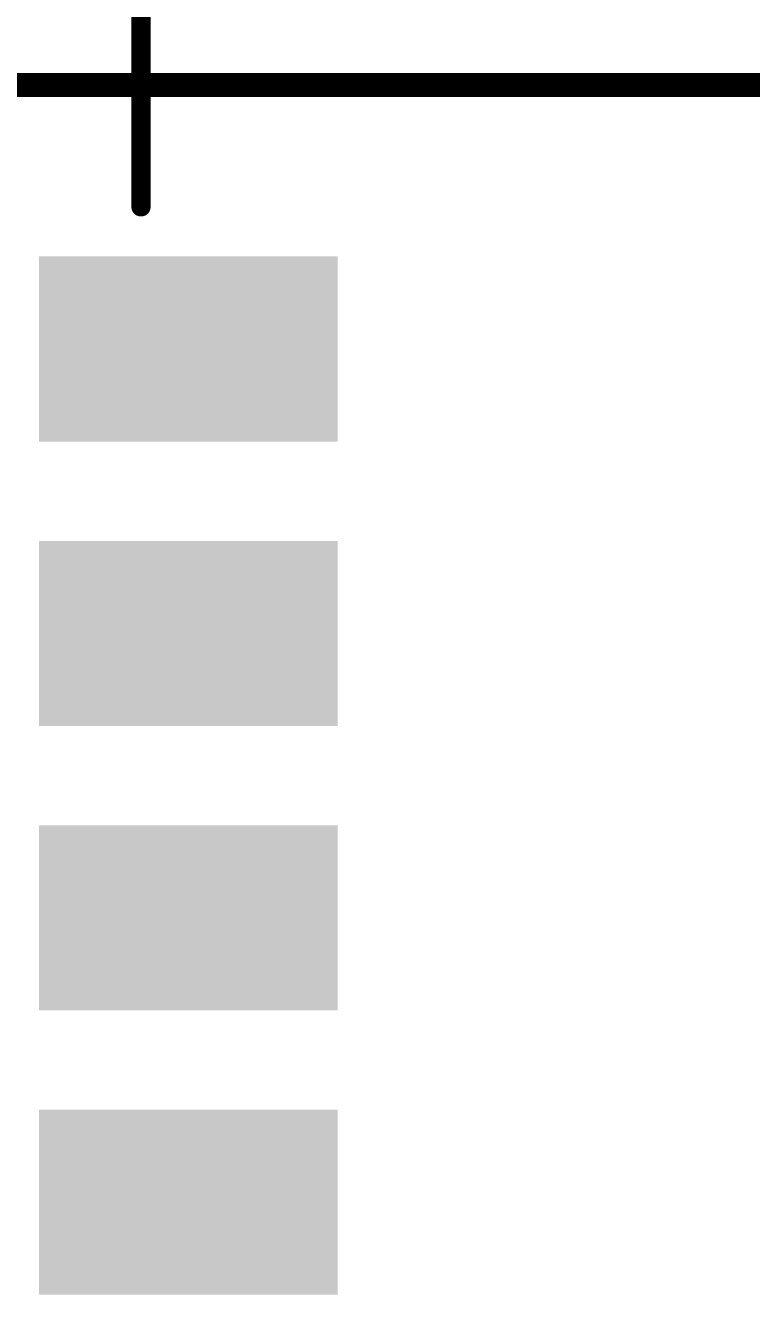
# Model space of a CAD drawing. Extents: x 138.1 to 180, y 20.3 to 82.2.
# Drawn here: x 148.84 to 152.67, y 57.82 to 64.51 of the extents above; entities that cross this region are included whole.
import ezdxf

# ---------------------------------------------------------------- set-up
doc = ezdxf.new("R2010")
doc.units = 0
doc.header["$MEASUREMENT"] = 0
doc.layers.get('0').update_dxf_attribs({"linetype": 'CONTINUOUS'})
doc.layers.get('Defpoints').update_dxf_attribs({"linetype": 'CONTINUOUS'})
doc.layers.add('SILKTOP_PHO', color=251, linetype='CONTINUOUS')
doc.styles.get("Standard").update_dxf_attribs({"font": 'arial.ttf'})
doc.dimstyles.get("Standard").update_dxf_attribs({"dimtxt": 1.5, "dimasz": 1.5, "dimexe": 0.18, "dimexo": 0, "dimgap": 0.5, "dimtad": 0, "dimtih": 1, "dimtoh": 1, "dimzin": 0, "dimdsep": 46, "dimtxsty": 'Standard', "dimcen": 0.09, "dimadec": 0, "dimazin": 0, "dimtfac": 1, "dimtofl": 0, "dimtmove": 2, "dimatfit": 3, "dimfxl": 1, "dimtolj": 1, "dimtzin": 0, "dimarcsym": 0})

# ---------------------------------------------------------------- blocks, each defined once
blk = doc.blocks.new('ROUND_33')
at = {"const_width": 0.0508}
blk.add_lwpolyline([(-0.0254, 0, 1), (0.0254, 0, 1)], format="xyb", close=True, dxfattribs=at)
blk = doc.blocks.new('RECTANGLE_208')
blk.add_solid([(0.788162, 0.48806), (0.788162, -0.48806), (-0.788162, 0.48806), (-0.788162, -0.48806)])
blk = doc.blocks.new('*D112')
at = {"color": 0, "linetype": 'Continuous', "lineweight": -2}
for p, q in [((149.4755, 69.9032), (144.9721, 69.9032)), ((145.1521, 65.7032), (145.1521, 68.4032)), ((149.4755, 64.2032), (144.9721, 64.2032))]:
    blk.add_line(p, q, dxfattribs=at)
at = {"color": 0, "linetype": 'Continuous'}
for points in [[(144.9021, 68.4032), (145.4021, 68.4032), (145.1521, 69.9032)], [(144.9021, 65.7032), (145.4021, 65.7032), (145.1521, 64.2032)]]:
    blk.add_solid(points, dxfattribs=at)
at = {"layer": 'Defpoints', "color": 0, "linetype": 'Continuous'}
for p in [(145.1521, 69.9032), (149.4755, 69.9032), (149.4755, 64.2032)]:
    blk.add_point(p, dxfattribs=at)
at = {"color": 0, "linetype": 'Continuous', "insert": (143.1904, 67.0532), "char_height": 1.5, "attachment_point": 5}
blk.add_mtext('\\A1;5.70', dxfattribs=at)
blk = doc.blocks.new('*D117')
at = {"color": 0, "linetype": 'Continuous', "lineweight": -2}
for p, q in [((146.9863, 62.1333), (146.9863, 75.5817)), ((169.8463, 62.5735), (169.8463, 75.5817)), ((148.4863, 75.4017), (155.3732, 75.4017)), ((168.3463, 75.4017), (161.4594, 75.4017))]:
    blk.add_line(p, q, dxfattribs=at)
at = {"color": 0, "linetype": 'Continuous'}
for points in [[(148.4863, 75.6517), (148.4863, 75.1517), (146.9863, 75.4017)], [(168.3463, 75.6517), (168.3463, 75.1517), (169.8463, 75.4017)]]:
    blk.add_solid(points, dxfattribs=at)
at = {"layer": 'Defpoints', "color": 0, "linetype": 'Continuous'}
for p in [(146.9863, 75.4017), (169.8463, 62.5735), (146.9863, 62.1333)]:
    blk.add_point(p, dxfattribs=at)
at = {"color": 0, "linetype": 'Continuous', "insert": (158.4163, 75.4017), "char_height": 1.5, "attachment_point": 5}
blk.add_mtext('\\A1;22.86', dxfattribs=at)

msp = doc.modelspace()

# ---------------------------------------------------------------- linework, layer by layer
at = {"const_width": 0.127}
msp.add_lwpolyline([(170.1163, 64.1961), (146.7163, 64.1961)], dxfattribs=at)
at = {"layer": 'SILKTOP_PHO'}
for points, const_width in [([(149.4501, 63.5532), (149.4501, 69.9032)], 0.1016), ([(170.1163, 64.1961), (146.7163, 64.1961)], 0.127), ([(149.4501, 64.2032), (167.4501, 64.2032)], 0.1016)]:
    msp.add_lwpolyline(points, dxfattribs=dict(at, const_width=const_width))

# ---------------------------------------------------------------- block references
for p in [(149.7, 62.8034), (149.7, 61.3033), (149.7, 59.8034), (149.7, 58.3033)]:
    msp.add_blockref('RECTANGLE_208', p)
for p in [(149.4501, 64.2032), (149.4501, 63.5532)]:
    msp.add_blockref('ROUND_33', p, dxfattribs=at)

# ---------------------------------------------------------------- dimensions: what is measured, and where the dimension line sits
at = {"linetype": 'Continuous'}
dim = msp.add_linear_dim(base=(146.9863, 75.4017), p1=(169.8463, 62.5735), p2=(146.9863, 62.1333), dimstyle='Standard', dxfattribs=at)
dim.commit()
dim.dimension.update_dxf_attribs({"geometry": '*D117', "text_midpoint": (158.4163, 75.4017)})
dim = msp.add_linear_dim(base=(145.1521, 69.9032), p1=(149.4755, 64.2032), p2=(149.4755, 69.9032), angle=90, dimstyle='Standard', dxfattribs=at)
dim.commit()
dim.dimension.update_dxf_attribs({"geometry": '*D112', "text_midpoint": (143.1904, 67.0532)})

doc.saveas('drawing.dxf')
